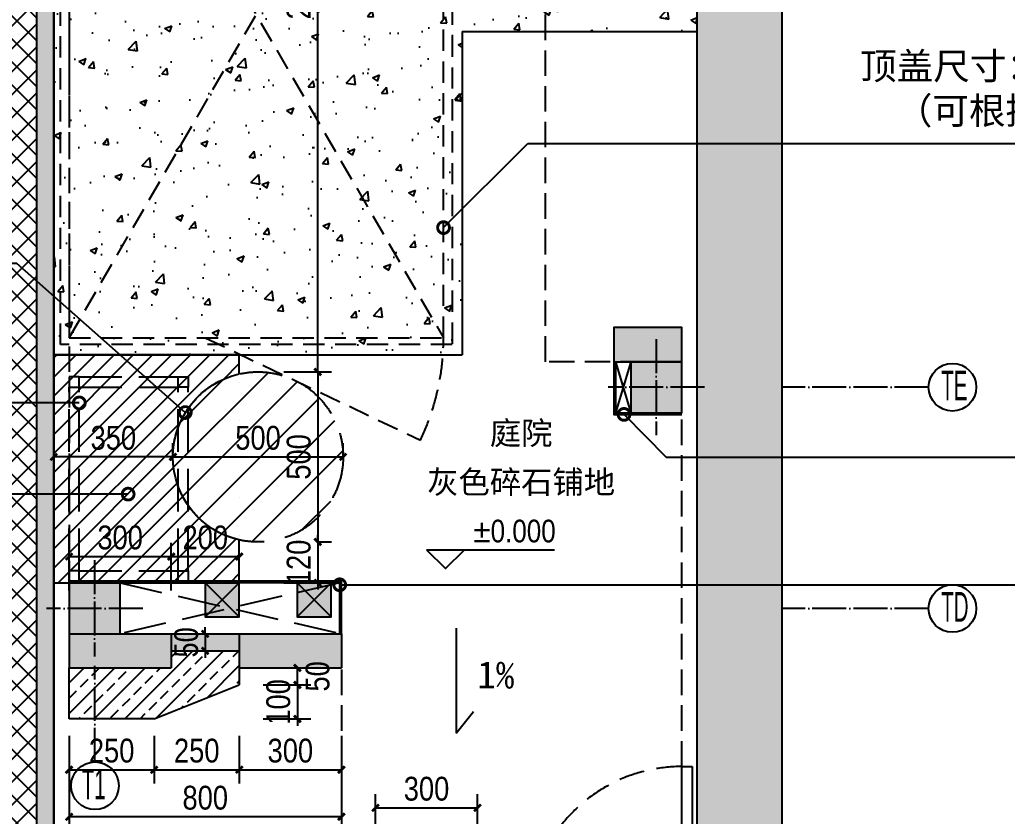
# Model space of a CAD drawing. Extents: x 9928 to 93764, y -101273 to -34887.
# Drawn here: x 28143 to 31044, y -60649 to -58308 of the extents above; entities that cross this region are included whole.
import ezdxf
from ezdxf import colors
from ezdxf.entities.mleader import LeaderData, LeaderLine
from ezdxf.math import Vec2, Vec3

# ---------------------------------------------------------------- set-up
doc = ezdxf.new("R2010")
doc.units = 0
doc.header["$LTSCALE"] = 1000
doc.header["$MEASUREMENT"] = 0
for name, pattern in [('CENTER', [2, 1.25, -0.25, 0.25, -0.25]), ('DASH', [0.35, 0.25, -0.1]), ('DOTE', [2.42, 2, -0.2, 0.02, -0.2]), ('HIDDEN', [0.375, 0.25, -0.125])]:
    doc.linetypes.add(name, pattern=pattern)
doc.layers.add('_0', color=7, linetype='Continuous', lineweight=25)
for name, color, linetype in [('A', 163, 'CENTER'), ('A-ANNO-DIMS', 6, 'Continuous'), ('A-ANNO-NOTE', 4, 'Continuous'), ('A-DOOR-FULL', 25, 'Continuous'), ('A-DOOR-SWNG', 21, 'HIDDEN'), ('A-FLOR-HRAL', 42, 'Continuous'), ('A-FLOR-OVHD', 111, 'HIDDEN'), ('A-FLOR-STRS', 54, 'Continuous'), ('A-FURN-FREE', 91, 'Continuous'), ('A-FURN-PATT-251', 251, 'Continuous'), ('A-PRTN-PRHT', 216, 'Continuous'), ('A-SECT-005', 5, 'Continuous'), ('A-WALL-FULL', 5, 'Continuous'), ('GL', 131, 'Continuous'), ('S-COLS', 5, 'Continuous'), ('SPACE_HATCH', 8, 'Continuous'), ('设备', 150, 'Continuous')]:
    doc.layers.add(name, color=color, linetype=linetype)
doc.styles.add('DIM', font='ARIALN.TTF')
doc.styles.add('DIM_T3', font='ARIALN.TTF')
doc.styles.add('EN', font='ARIALN.TTF')
doc.styles.add('MATERAL LIST-A1$0$MATERAL LIST-A1$0$EN1', font='ARIALN.TTF', dxfattribs={"height": 2.5})
doc.styles.get("Standard").update_dxf_attribs({"font": 'gbenor.shx', "bigfont": 'gbcbig.shx'})
doc.dimstyles.new('_TCH_ARCH&&20', dxfattribs={"dimtxt": 70, "dimasz": 20, "dimexe": 40, "dimexo": 40, "dimgap": 20, "dimtad": 1, "dimdec": 0, "dimzin": 0, "dimdsep": 46, "dimtxsty": 'DIM_T3', "dimblk": 'ARCHTICK', "dimcen": 0.09, "dimclrd": 6, "dimclre": 6, "dimclrt": 6, "dimazin": 2, "dimtfac": 1, "dimtdec": 0, "dimtix": 1, "dimtmove": 2, "dimatfit": 3, "dimfxl": 100, "dimfxlon": 1, "dimtolj": 1, "dimtzin": 0, "dimarcsym": 0})

# ---------------------------------------------------------------- blocks, each defined once
blk = doc.blocks.new('_DotSmall')
at = {"color": 0, "linetype": 'ByBlock', "const_width": 0.5}
blk.add_lwpolyline([(-0.0625, 0, 1), (0.0625, 0, 1)], format="xyb", close=True, dxfattribs=at)
blk = doc.blocks.new('aslidfuhasdf')
at = {"layer": 'A-FURN-FREE', "linetype": 'DASH', "ltscale": 0.5}
for p, q in [((40604.1, -80062.1), (40894.1, -80062.1)), ((40574.1, -80632.1), (40574.1, -80092.1)), ((40604.1, -80632.1), (40604.1, -80092.1)), ((40604.1, -80092.1), (40894.1, -80092.1)), ((40894.1, -80632.1), (40894.1, -80092.1)), ((40924.1, -80632.1), (40924.1, -80092.1)), ((40604.1, -80632.1), (40894.1, -80632.1)), ((40604.1, -80662.1), (40894.1, -80662.1))]:
    blk.add_line(p, q, dxfattribs=at)
for points in [[(40604.1, -80062.1), (40574.1, -80062.1), (40574.1, -80092.1), (40604.1, -80092.1)], [(40894.1, -80062.1), (40924.1, -80062.1), (40924.1, -80092.1), (40894.1, -80092.1)], [(40604.1, -80632.1), (40574.1, -80632.1), (40574.1, -80662.1), (40604.1, -80662.1)], [(40894.1, -80632.1), (40924.1, -80632.1), (40924.1, -80662.1), (40894.1, -80662.1)]]:
    blk.add_lwpolyline(points, close=True, dxfattribs=at)
blk = doc.blocks.new('zw2')
at = {"layer": 'SPACE_HATCH'}
h = blk.add_hatch(color=256, dxfattribs=at)
h.dxf.hatch_style = 1
h.paths.add_polyline_path([(41709.3, -78137.2), (41859.3, -78137.2), (41859.3, -77987.2), (41709.3, -77987.2)])
at = {"layer": 'S-COLS'}
blk.add_lwpolyline([(41709.3, -78137.2), (41859.3, -78137.2), (41859.3, -77987.2), (41709.3, -77987.2)], close=True, dxfattribs=at)
blk = doc.blocks.new('asldiufhasdfaser9r')
at = {"layer": 'A-FURN-PATT-251'}
h = blk.add_hatch(dxfattribs=at)
h.set_pattern_fill('ANSI37', color=256, scale=30, angle=90)
h.set_pattern_definition([(135, (672692.57, -481348.93), (-33.6759605, -33.6759605), []), (225, (672692.57, -481348.93), (33.6759605, -33.6759605), [])])
h.paths.add_polyline_path([(39138.9, -76921), (39038.9, -76921), (39038.9, -81717.1), (39138.9, -81717.1)])
h = blk.add_hatch(color=256, dxfattribs=at)
h.dxf.hatch_style = 1
h.paths.add_polyline_path([(39188.9, -76921), (39138.9, -76921), (39138.9, -81717.1), (39188.9, -81717.1)])
blk.add_lwpolyline([(39188.9, -76921), (39188.9, -81717.1), (39138.9, -81717.1), (39138.9, -76921)], dxfattribs=at)
blk = doc.blocks.new('jiegouzhu 100')
at = {"layer": 'SPACE_HATCH'}
h = blk.add_hatch(color=256, dxfattribs=at)
h.dxf.hatch_style = 1
h.paths.add_polyline_path([(40119.9, -80658.3), (40219.9, -80658.3), (40219.9, -80758.3), (40119.9, -80758.3)])
at = {"layer": 'S-COLS'}
for p, q in [((40119.9, -80658.3), (40219.9, -80758.3)), ((40119.9, -80758.3), (40219.9, -80658.3))]:
    blk.add_line(p, q, dxfattribs=at)
blk.add_lwpolyline([(40119.9, -80658.3), (40119.9, -80758.3), (40219.9, -80758.3), (40219.9, -80658.3)], close=True, dxfattribs=at)
blk = doc.blocks.new('alisdhuflaisduhfalsidfhu')
at = {"layer": 'A-FURN-PATT-251'}
h = blk.add_hatch(dxfattribs=at)
h.set_pattern_fill('混凝土', color=256, scale=30)
h.set_pattern_definition([(50, (-12921.65, 0), (215.17805, -18.82564), [22.5, -247.5]), (355, (-12921.65, 0), (-41.6254, 225.65764), [18, -198]), (100.4514, (-12903.72, -1.57), (173.5528, 206.83186), [19.12206, -210.34263]), (46.1842, (-12921.65, 60), (320.1723, -49.6557), [33.75, -371.25]), (96.6356, (-12894.97, 55.86), (280.3988, 292.2354), [28.6831, -315.5139]), (351.1842, (-12921.65, 60), (280.3986, 292.2356), [27, -297]), (21, (-12891.65, 45), (179.0721, -120.78567), [22.5, -247.5]), (326, (-12891.65, 45), (72.9946, 217.545), [18, -198]), (71.4514, (-12876.73, 34.93), (252.0668, 96.75915), [19.12206, -210.34263]), (37.5, (-12921.65, 0), (3.647957, 99.868156), [0, -195.6, 0, -201, 0, -198.75]), (7.5, (-12921.65, 0), (78.92086, 118.32351), [0, -114.6, 0, -191.1, 0, -75.75]), (327.5, (-12988.55, 0), (160.14673, -6.76646), [0, -75, 0, -234, 0, -310.5]), (317.5, (-13018.55, 0), (174.95585, 30.0315), [0, -97.5, 0, -155.4, 0, -220.5])])
h.paths.add_polyline_path([(42419.1, -77792.1), (42419.1, -79042.1), (41729.1, -79042.1), (41729.1, -79992.1), (40529.1, -79992.1), (40529.1, -77792.1)])
h = blk.add_hatch(color=256, dxfattribs=at)
h.dxf.hatch_style = 1
h.paths.add_polyline_path([(42419.1, -90621.1), (42669.1, -90621.1), (42669.1, -77792.1), (42419.1, -77792.1)])
h = blk.add_hatch(color=253, dxfattribs=at)
h.dxf.hatch_style = 1
h.paths.add_polyline_path([(42374.1, -79912.1), (42174.1, -79912.1), (42174.1, -80012.1), (42374.1, -80012.1)])
h = blk.add_hatch(color=253, dxfattribs=at)
h.dxf.hatch_style = 1
h.paths.add_polyline_path([(40874.1, -80812.1), (40574.1, -80812.1), (40574.1, -80912.1), (40874.1, -80912.1)])
h.paths.add_polyline_path([(41074.1, -80812.1), (40874.1, -80812.1), (40874.1, -80862.1), (41074.1, -80862.1)])
h.paths.add_polyline_path([(41374.1, -80812.1), (41074.1, -80812.1), (41074.1, -80912.1), (41374.1, -80912.1)])
h = blk.add_hatch(dxfattribs=at)
h.set_pattern_fill('ANSI33', color=256, scale=20)
h.set_pattern_definition([(45, (0, 0), (-44.90128, 44.90128), []), (45, (44.9, 0), (-44.90128, 44.90128), [31.75, -15.875])])
h.paths.add_polyline_path([(41074.1, -80962.1), (41074.1, -80912.1), (41074.1, -80862.1), (40874.1, -80862.1), (40874.1, -80912.1), (40574.1, -80912.1), (40574.1, -81062.1), (40824.1, -81062.1)])
at = {"layer": '设备', "linetype": 'HIDDEN', "ltscale": 0.25}
h = blk.add_hatch(dxfattribs=at)
h.set_pattern_fill('ANSI31', color=256, scale=50)
h.set_pattern_definition([(45, (-12921.65, 0), (-56.1266, 56.1266), [])])
edge = h.paths.add_edge_path()
edge.add_arc((41129.1, -80292.1), 250, 0, 360)
edge = h.paths.add_edge_path()
edge.add_arc((40769.1, -86842.1), 250, 0, 360)
edge = h.paths.add_edge_path()
edge.add_arc((41319.1, -87442.1), 250, 0, 360)
at = {"layer": 'A-DOOR-FULL'}
blk.add_lwpolyline([(42404.1, -81202.1), (42404.1, -81652.1), (42374.1, -81652.1), (42374.1, -81202.1)], close=True, dxfattribs=at)
at = {"layer": 'A-DOOR-SWNG', "ltscale": 0.3}
blk.add_arc((42374.1, -81652.1), 450, 90, 176.1774, dxfattribs=at)
at = {"layer": 'A-FLOR-HRAL', "color": 1}
blk.add_line((40574.1, -80657.1), (40574.1, -80662.1), dxfattribs=at)
for points in [[(42174.1, -80012.1), (42174.1, -80167.1), (42374.1, -80167.1)], [(42179.1, -80012.1), (42179.1, -80162.1), (42374.1, -80162.1)], [(41374.1, -80812.1), (41374.1, -80657.1), (40574.1, -80657.1)], [(41369.1, -80812.1), (41369.1, -80662.1), (40724.1, -80662.1)]]:
    blk.add_lwpolyline(points, dxfattribs=at)
at = {"layer": 'A-FLOR-OVHD', "linetype": 'DASH', "ltscale": 0.3}
for points in [[(41374.1, -77797.1), (41374.1, -78812.1), (40574.1, -78812.1), (40574.1, -80812.1), (41374.1, -80812.1), (41374.1, -81622.1), (41774.1, -81622.1)], [(42374.1, -81622.1), (42374.1, -80012.1), (41974.1, -80012.1), (41974.1, -77797.1)]]:
    blk.add_lwpolyline(points, dxfattribs=at)
at = {"layer": 'A-FLOR-STRS'}
for p, q in [((41729.1, -79042.1), (42419.1, -79042.1)), ((41729.1, -79042.1), (41729.1, -79992.1)), ((40529.1, -79992.1), (41729.1, -79992.1)), ((40574.1, -81062.1), (40574.1, -80912.1)), ((41074.1, -80912.1), (41074.1, -80962.1)), ((40824.1, -81062.1), (41074.1, -80962.1)), ((40824.1, -81062.1), (40574.1, -81062.1))]:
    blk.add_line(p, q, dxfattribs=at)
at = {"layer": 'A-PRTN-PRHT'}
for p, q in [((42224.1, -80012.1), (42179.1, -80162.1)), ((42179.1, -80012.1), (42224.1, -80162.1)), ((40574.1, -80812.1), (41374.1, -80812.1)), ((40574.1, -80812.1), (40574.1, -80912.1)), ((40874.1, -80812.1), (40874.1, -80912.1)), ((41074.1, -80812.1), (41074.1, -80912.1)), ((41374.1, -80812.1), (41374.1, -80912.1)), ((40874.1, -80862.1), (41074.1, -80862.1)), ((40574.1, -80912.1), (40874.1, -80912.1)), ((41074.1, -80912.1), (41374.1, -80912.1))]:
    blk.add_line(p, q, dxfattribs=at)
at = {"layer": 'A-PRTN-PRHT', "linetype": 'DASH', "ltscale": 0.5}
for p, q in [((40724.1, -80662.1), (41374.1, -80812.1)), ((41369.1, -80662.1), (40724.1, -80812.1))]:
    blk.add_line(p, q, dxfattribs=at)
at = {"layer": 'A-PRTN-PRHT'}
blk.add_lwpolyline([(42174.1, -80012.1), (42374.1, -80012.1), (42374.1, -79912.1), (42174.1, -79912.1)], close=True, dxfattribs=at)
at = {"layer": 'A-WALL-FULL'}
for p, q in [((40529.1, -85147.1), (40529.1, -77792.1)), ((42419.1, -90621.1), (42419.1, -77792.1)), ((42669.1, -90621.1), (42669.1, -77792.1))]:
    blk.add_line(p, q, dxfattribs=at)
at = {"layer": '设备', "linetype": 'HIDDEN', "ltscale": 0.25}
for p, q in [((40574.1, -78042.1), (41674.1, -79942.1)), ((40574.1, -79942.1), (41674.1, -78042.1)), ((40974.1, -79942.1), (41606.4, -80242.6))]:
    blk.add_line(p, q, dxfattribs=at)
for points in [[(40549.1, -78022.1), (41699.1, -78022.1), (41699.1, -79962.1), (40549.1, -79962.1)], [(40574.1, -79942.1), (41674.1, -79942.1), (41674.1, -78042.1), (40574.1, -78042.1)]]:
    blk.add_lwpolyline(points, close=True, dxfattribs=at)
at = {"layer": '设备', "linetype": 'HIDDEN', "ltscale": 0.5}
blk.add_circle((41129.1, -80292.1), 250, dxfattribs=at)
at = {"layer": '设备', "linetype": 'HIDDEN', "ltscale": 0.25}
blk.add_arc((40974.1, -79942.1), 700, 334.5799, 0, dxfattribs=at)
for p in [(514.8, -2024.9), (-1135.2, -2674.9)]:
    blk.add_blockref('zw2', p)
at = {"layer": '_0', "color": 6}
blk.add_blockref('asldiufhasdfaser9r', (1340.2, 0), dxfattribs=at)
at = {"layer": '_0'}
for p in [(854.2, -3.8), (1124.2, -3.8)]:
    blk.add_blockref('jiegouzhu 100', p, dxfattribs=at)
at = {"layer": 'A-SECT-005', "color": 2}
blk.add_blockref('aslidfuhasdf', (0, 5), dxfattribs=at)
blk = doc.blocks.new('_ArchTick')
at = {"color": 0, "linetype": 'ByBlock', "const_width": 0.4}
blk.add_lwpolyline([(-0.5, -0.5), (0.5, 0.5)], dxfattribs=at)
blk = doc.blocks.new('*D262')
at = {"layer": 'A-ANNO-DIMS', "color": 6, "lineweight": -2, "transparency": 16777216}
for p, q in [((28243.4, -59592.8), (28243.4, -59552.8)), ((28593.4, -59592.8), (28593.4, -59552.8)), ((28593.4, -59592.8), (28243.4, -59592.8))]:
    blk.add_line(p, q, dxfattribs=at)
at = {"layer": 'Defpoints', "color": 0, "transparency": 16777216}
for p in [(28243.4, -59592.8), (28243.4, -59592.8), (28593.4, -59592.8)]:
    blk.add_point(p, dxfattribs=at)
at = {"layer": 'A-ANNO-DIMS', "color": 6, "lineweight": -2, "transparency": 16777216, "xscale": 20, "yscale": 20, "zscale": 20, "rotation": 180}
blk.add_blockref('_ArchTick', (28243.4, -59592.8), dxfattribs=at)
at = {"layer": 'A-ANNO-DIMS', "color": 6, "lineweight": -2, "transparency": 16777216, "xscale": 20, "yscale": 20, "zscale": 20}
blk.add_blockref('_ArchTick', (28593.4, -59592.8), dxfattribs=at)
at = {"layer": 'A-ANNO-DIMS', "color": 6, "transparency": 16777216, "insert": (28418.4, -59537.1), "char_height": 70, "attachment_point": 5, "style": 'DIM_T3'}
blk.add_mtext('\\A1;350', dxfattribs=at)
blk = doc.blocks.new('*D263')
at = {"layer": 'A-ANNO-DIMS', "color": 6, "lineweight": -2, "transparency": 16777216}
for p, q in [((28918.9, -57092.8), (29058.9, -57092.8)), ((29018.9, -59342.8), (29018.9, -57092.8)), ((29018.9, -59342.8), (29058.9, -59342.8))]:
    blk.add_line(p, q, dxfattribs=at)
at = {"layer": 'Defpoints', "color": 0, "transparency": 16777216}
for p in [(28843.4, -57092.8), (29018.9, -57092.8), (29018.9, -59342.8)]:
    blk.add_point(p, dxfattribs=at)
at = {"layer": 'A-ANNO-DIMS', "color": 6, "lineweight": -2, "transparency": 16777216, "xscale": 20, "yscale": 20, "zscale": 20}
for p, rotation in [((29018.9, -57092.8), 90), ((29018.9, -59342.8), 270)]:
    blk.add_blockref('_ArchTick', p, dxfattribs=dict(at, rotation=rotation))
at = {"layer": 'A-ANNO-DIMS', "color": 6, "transparency": 16777216, "insert": (28963.2, -58217.8), "char_height": 70, "attachment_point": 5, "rotation": 90, "style": 'DIM_T3'}
blk.add_mtext('\\A1;2250', dxfattribs=at)
blk = doc.blocks.new('*D173')
at = {"layer": 'A-ANNO-DIMS', "color": 6, "lineweight": -2, "transparency": 16777216}
for p, q in [((28918.9, -59342.8), (29058.9, -59342.8)), ((29018.9, -59342.8), (29018.9, -59842.8)), ((29018.9, -59842.8), (29058.9, -59842.8))]:
    blk.add_line(p, q, dxfattribs=at)
at = {"layer": 'Defpoints', "color": 0, "transparency": 16777216}
for p in [(28843.4, -59342.8), (29018.9, -59842.8), (29018.9, -59842.8)]:
    blk.add_point(p, dxfattribs=at)
at = {"layer": 'A-ANNO-DIMS', "color": 6, "lineweight": -2, "transparency": 16777216, "xscale": 20, "yscale": 20, "zscale": 20}
for p, rotation in [((29018.9, -59342.8), 90), ((29018.9, -59842.8), 270)]:
    blk.add_blockref('_ArchTick', p, dxfattribs=dict(at, rotation=rotation))
at = {"layer": 'A-ANNO-DIMS', "color": 6, "transparency": 16777216, "insert": (28963.2, -59592.8), "char_height": 70, "attachment_point": 5, "rotation": 90, "style": 'DIM_T3'}
blk.add_mtext('\\A1;500', dxfattribs=at)
blk = doc.blocks.new('*D264')
at = {"layer": 'A-ANNO-DIMS', "color": 6, "lineweight": -2, "transparency": 16777216}
for p, q in [((29018.9, -59842.8), (29018.9, -59822.8)), ((29018.9, -59842.8), (29058.9, -59842.8)), ((29018.9, -59842.8), (29018.9, -59962.8)), ((28918.9, -59962.8), (29058.9, -59962.8)), ((29018.9, -59962.8), (29018.9, -59982.8))]:
    blk.add_line(p, q, dxfattribs=at)
at = {"layer": 'Defpoints', "color": 0, "transparency": 16777216}
for p in [(29018.9, -59842.8), (28843.4, -59962.8), (29018.9, -59962.8)]:
    blk.add_point(p, dxfattribs=at)
at = {"layer": 'A-ANNO-DIMS', "color": 6, "lineweight": -2, "transparency": 16777216, "xscale": 20, "yscale": 20, "zscale": 20}
for p, rotation in [((29018.9, -59842.8), 270), ((29018.9, -59962.8), 90)]:
    blk.add_blockref('_ArchTick', p, dxfattribs=dict(at, rotation=rotation))
at = {"layer": 'A-ANNO-DIMS', "color": 6, "transparency": 16777216, "insert": (28963.2, -59902.8), "char_height": 70, "attachment_point": 5, "rotation": 90, "style": 'DIM_T3'}
blk.add_mtext('\\A1;120', dxfattribs=at)
blk = doc.blocks.new('DFGHFGH')
at = {"layer": 'A-ANNO-NOTE'}
blk.add_line((367305.1, -290440.9), (368431.1, -290440.9), dxfattribs=at)
blk.add_lwpolyline([(367305.1, -290440.9), (367471.4, -290607.2), (367637.6, -290440.9)], dxfattribs=at)
at = {"layer": 'A-ANNO-NOTE', "style": 'EN'}
blk.add_attdef('±0.000', (367715.9, -290376.4), '', height=200, dxfattribs=at)
blk = doc.blocks.new('*D265')
at = {"layer": 'A-ANNO-DIMS', "color": 6, "lineweight": -2, "transparency": 16777216}
for p, q in [((27830.1, -60112.8), (27830.1, -60092.8)), ((27930.1, -60112.8), (27790.1, -60112.8)), ((27830.1, -60112.8), (27830.1, -60212.8)), ((27930.1, -60212.8), (27790.1, -60212.8)), ((27830.1, -60212.8), (27830.1, -60232.8))]:
    blk.add_line(p, q, dxfattribs=at)
at = {"layer": 'Defpoints', "color": 0, "transparency": 16777216}
for p in [(28288.4, -60112.8), (27830.1, -60212.8), (28288.4, -60212.8)]:
    blk.add_point(p, dxfattribs=at)
at = {"layer": 'A-ANNO-DIMS', "color": 6, "lineweight": -2, "transparency": 16777216, "xscale": 20, "yscale": 20, "zscale": 20}
for p, rotation in [((27830.1, -60112.8), 270), ((27830.1, -60212.8), 90)]:
    blk.add_blockref('_ArchTick', p, dxfattribs=dict(at, rotation=rotation))
at = {"layer": 'A-ANNO-DIMS', "color": 6, "transparency": 16777216, "insert": (27774.4, -60162.8), "char_height": 70, "attachment_point": 5, "rotation": 90, "style": 'DIM_T3'}
blk.add_mtext('\\A1;100', dxfattribs=at)
blk = doc.blocks.new('*D279')
at = {"layer": 'A-ANNO-DIMS', "color": 6, "lineweight": -2, "transparency": 16777216}
for p, q in [((27930.1, -60212.8), (27790.1, -60212.8)), ((27830.1, -60212.8), (27830.1, -60362.8)), ((27930.1, -60362.8), (27790.1, -60362.8))]:
    blk.add_line(p, q, dxfattribs=at)
at = {"layer": 'Defpoints', "color": 0, "transparency": 16777216}
for p in [(28288.4, -60212.8), (27830.1, -60362.8), (28288.4, -60362.8)]:
    blk.add_point(p, dxfattribs=at)
at = {"layer": 'A-ANNO-DIMS', "color": 6, "lineweight": -2, "transparency": 16777216, "xscale": 20, "yscale": 20, "zscale": 20}
for p, rotation in [((27830.1, -60212.8), 90), ((27830.1, -60362.8), 270)]:
    blk.add_blockref('_ArchTick', p, dxfattribs=dict(at, rotation=rotation))
at = {"layer": 'A-ANNO-DIMS', "color": 6, "transparency": 16777216, "insert": (27774.4, -60315.6), "char_height": 70, "attachment_point": 5, "rotation": 90, "style": 'DIM_T3'}
blk.add_mtext('\\A1;150', dxfattribs=at)
blk = doc.blocks.new('*D280')
at = {"layer": 'A-ANNO-DIMS', "color": 6, "lineweight": -2, "transparency": 16777216}
for p, q in [((28959, -60262.8), (28959, -60242.8)), ((28859, -60262.8), (28999, -60262.8)), ((28959, -60262.8), (28959, -60362.8)), ((28859, -60362.8), (28999, -60362.8)), ((28959, -60362.8), (28959, -60382.8))]:
    blk.add_line(p, q, dxfattribs=at)
at = {"layer": 'Defpoints', "color": 0, "transparency": 16777216}
for p in [(28788.4, -60262.8), (28538.4, -60362.8), (28959, -60362.8)]:
    blk.add_point(p, dxfattribs=at)
at = {"layer": 'A-ANNO-DIMS', "color": 6, "lineweight": -2, "transparency": 16777216, "xscale": 20, "yscale": 20, "zscale": 20}
for p, rotation in [((28959, -60262.8), 270), ((28959, -60362.8), 90)]:
    blk.add_blockref('_ArchTick', p, dxfattribs=dict(at, rotation=rotation))
at = {"layer": 'A-ANNO-DIMS', "color": 6, "transparency": 16777216, "insert": (28903.3, -60312.8), "char_height": 70, "attachment_point": 5, "rotation": 90, "style": 'DIM_T3'}
blk.add_mtext('\\A1;100', dxfattribs=at)
blk = doc.blocks.new('*D281')
at = {"layer": 'A-ANNO-DIMS', "color": 6, "lineweight": -2, "transparency": 16777216}
for p, q in [((28859, -60212.8), (28999, -60212.8)), ((28959, -60262.8), (28959, -60212.8)), ((28859, -60262.8), (28999, -60262.8))]:
    blk.add_line(p, q, dxfattribs=at)
at = {"layer": 'Defpoints', "color": 0, "transparency": 16777216}
for p in [(28788.4, -60212.8), (28959, -60212.8), (28788.4, -60262.8)]:
    blk.add_point(p, dxfattribs=at)
at = {"layer": 'A-ANNO-DIMS', "color": 6, "lineweight": -2, "transparency": 16777216, "xscale": 20, "yscale": 20, "zscale": 20}
for p, rotation in [((28959, -60212.8), 90), ((28959, -60262.8), 270)]:
    blk.add_blockref('_ArchTick', p, dxfattribs=dict(at, rotation=rotation))
at = {"layer": 'A-ANNO-DIMS', "color": 6, "transparency": 16777216, "insert": (29018.5, -60237.8), "char_height": 70, "attachment_point": 5, "rotation": 90, "style": 'DIM_T3'}
blk.add_mtext('\\A1;50', dxfattribs=at)
blk = doc.blocks.new('*D282')
at = {"layer": 'A-ANNO-DIMS', "color": 6, "lineweight": -2, "transparency": 16777216}
for p, q in [((28688.4, -60112.8), (28688.4, -60092.8)), ((28688.4, -60112.8), (28728.4, -60112.8)), ((28688.4, -60112.8), (28688.4, -60162.8)), ((28688.4, -60162.8), (28728.4, -60162.8)), ((28688.4, -60162.8), (28688.4, -60182.8))]:
    blk.add_line(p, q, dxfattribs=at)
at = {"layer": 'Defpoints', "color": 0, "transparency": 16777216}
for p in [(28688.4, -60112.8), (28688.4, -60162.8), (28688.4, -60162.8)]:
    blk.add_point(p, dxfattribs=at)
at = {"layer": 'A-ANNO-DIMS', "color": 6, "lineweight": -2, "transparency": 16777216, "xscale": 20, "yscale": 20, "zscale": 20}
for p, rotation in [((28688.4, -60112.8), 270), ((28688.4, -60162.8), 90)]:
    blk.add_blockref('_ArchTick', p, dxfattribs=dict(at, rotation=rotation))
at = {"layer": 'A-ANNO-DIMS', "color": 6, "transparency": 16777216, "insert": (28632.7, -60137.8), "char_height": 70, "attachment_point": 5, "rotation": 90, "style": 'DIM_T3'}
blk.add_mtext('\\A1;50', dxfattribs=at)
blk = doc.blocks.new('*D239')
at = {"layer": 'A-ANNO-DIMS', "color": 6, "lineweight": -2, "transparency": 16777216}
for p, q in [((28288.4, -60412.2), (28288.4, -60552.2)), ((28538.4, -60412.2), (28538.4, -60552.2)), ((28288.4, -60512.2), (28538.4, -60512.2))]:
    blk.add_line(p, q, dxfattribs=at)
at = {"layer": 'Defpoints', "color": 0, "transparency": 16777216}
for p in [(28288.4, -60362.8), (28538.4, -60362.8), (28538.4, -60512.2)]:
    blk.add_point(p, dxfattribs=at)
at = {"layer": 'A-ANNO-DIMS', "color": 6, "lineweight": -2, "transparency": 16777216, "xscale": 20, "yscale": 20, "zscale": 20, "rotation": 180}
blk.add_blockref('_ArchTick', (28288.4, -60512.2), dxfattribs=at)
at = {"layer": 'A-ANNO-DIMS', "color": 6, "lineweight": -2, "transparency": 16777216, "xscale": 20, "yscale": 20, "zscale": 20}
blk.add_blockref('_ArchTick', (28538.4, -60512.2), dxfattribs=at)
at = {"layer": 'A-ANNO-DIMS', "color": 6, "transparency": 16777216, "insert": (28413.4, -60456.4), "char_height": 70, "attachment_point": 5, "style": 'DIM_T3'}
blk.add_mtext('\\A1;250', dxfattribs=at)
blk = doc.blocks.new('*D240')
at = {"layer": 'A-ANNO-DIMS', "color": 6, "lineweight": -2, "transparency": 16777216}
for p, q in [((28538.4, -60412.2), (28538.4, -60552.2)), ((28788.4, -60412.2), (28788.4, -60552.2)), ((28538.4, -60512.2), (28788.4, -60512.2))]:
    blk.add_line(p, q, dxfattribs=at)
at = {"layer": 'Defpoints', "color": 0, "transparency": 16777216}
for p in [(28788.4, -60262.8), (28538.4, -60362.8), (28788.4, -60512.2)]:
    blk.add_point(p, dxfattribs=at)
at = {"layer": 'A-ANNO-DIMS', "color": 6, "lineweight": -2, "transparency": 16777216, "xscale": 20, "yscale": 20, "zscale": 20, "rotation": 180}
blk.add_blockref('_ArchTick', (28538.4, -60512.2), dxfattribs=at)
at = {"layer": 'A-ANNO-DIMS', "color": 6, "lineweight": -2, "transparency": 16777216, "xscale": 20, "yscale": 20, "zscale": 20}
blk.add_blockref('_ArchTick', (28788.4, -60512.2), dxfattribs=at)
at = {"layer": 'A-ANNO-DIMS', "color": 6, "transparency": 16777216, "insert": (28663.4, -60456.4), "char_height": 70, "attachment_point": 5, "style": 'DIM_T3'}
blk.add_mtext('\\A1;250', dxfattribs=at)
blk = doc.blocks.new('*D283')
at = {"layer": 'A-ANNO-DIMS', "color": 6, "lineweight": -2, "transparency": 16777216}
for p, q in [((28788.4, -60412.2), (28788.4, -60552.2)), ((29088.4, -60412.2), (29088.4, -60552.2)), ((28788.4, -60512.2), (29088.4, -60512.2))]:
    blk.add_line(p, q, dxfattribs=at)
at = {"layer": 'Defpoints', "color": 0, "transparency": 16777216}
for p in [(29088.4, -60212.8), (28788.4, -60237.8), (29088.4, -60512.2)]:
    blk.add_point(p, dxfattribs=at)
at = {"layer": 'A-ANNO-DIMS', "color": 6, "lineweight": -2, "transparency": 16777216, "xscale": 20, "yscale": 20, "zscale": 20, "rotation": 180}
blk.add_blockref('_ArchTick', (28788.4, -60512.2), dxfattribs=at)
at = {"layer": 'A-ANNO-DIMS', "color": 6, "lineweight": -2, "transparency": 16777216, "xscale": 20, "yscale": 20, "zscale": 20}
blk.add_blockref('_ArchTick', (29088.4, -60512.2), dxfattribs=at)
at = {"layer": 'A-ANNO-DIMS', "color": 6, "transparency": 16777216, "insert": (28938.4, -60456.4), "char_height": 70, "attachment_point": 5, "style": 'DIM_T3'}
blk.add_mtext('\\A1;300', dxfattribs=at)
blk = doc.blocks.new('*D284')
at = {"layer": 'A-ANNO-DIMS', "color": 6, "lineweight": -2, "transparency": 16777216}
for p, q in [((28288.4, -59985.7), (28288.4, -59845.7)), ((28588.4, -59985.7), (28588.4, -59845.7)), ((28288.4, -59885.7), (28588.4, -59885.7))]:
    blk.add_line(p, q, dxfattribs=at)
at = {"layer": 'Defpoints', "color": 0, "transparency": 16777216}
for p in [(28588.4, -59885.7), (28288.4, -60112.8), (28588.4, -60112.8)]:
    blk.add_point(p, dxfattribs=at)
at = {"layer": 'A-ANNO-DIMS', "color": 6, "lineweight": -2, "transparency": 16777216, "xscale": 20, "yscale": 20, "zscale": 20, "rotation": 180}
blk.add_blockref('_ArchTick', (28288.4, -59885.7), dxfattribs=at)
at = {"layer": 'A-ANNO-DIMS', "color": 6, "lineweight": -2, "transparency": 16777216, "xscale": 20, "yscale": 20, "zscale": 20}
blk.add_blockref('_ArchTick', (28588.4, -59885.7), dxfattribs=at)
at = {"layer": 'A-ANNO-DIMS', "color": 6, "transparency": 16777216, "insert": (28438.4, -59830), "char_height": 70, "attachment_point": 5, "style": 'DIM_T3'}
blk.add_mtext('\\A1;300', dxfattribs=at)
blk = doc.blocks.new('*D285')
at = {"layer": 'A-ANNO-DIMS', "color": 6, "lineweight": -2, "transparency": 16777216}
for p, q in [((28588.4, -59985.7), (28588.4, -59845.7)), ((28788.4, -59985.7), (28788.4, -59845.7)), ((28588.4, -59885.7), (28788.4, -59885.7))]:
    blk.add_line(p, q, dxfattribs=at)
at = {"layer": 'Defpoints', "color": 0, "transparency": 16777216}
for p in [(28788.4, -59885.7), (28588.4, -60112.8), (28788.4, -60112.8)]:
    blk.add_point(p, dxfattribs=at)
at = {"layer": 'A-ANNO-DIMS', "color": 6, "lineweight": -2, "transparency": 16777216, "xscale": 20, "yscale": 20, "zscale": 20, "rotation": 180}
blk.add_blockref('_ArchTick', (28588.4, -59885.7), dxfattribs=at)
at = {"layer": 'A-ANNO-DIMS', "color": 6, "lineweight": -2, "transparency": 16777216, "xscale": 20, "yscale": 20, "zscale": 20}
blk.add_blockref('_ArchTick', (28788.4, -59885.7), dxfattribs=at)
at = {"layer": 'A-ANNO-DIMS', "color": 6, "transparency": 16777216, "insert": (28688.4, -59830), "char_height": 70, "attachment_point": 5, "style": 'DIM_T3'}
blk.add_mtext('\\A1;200', dxfattribs=at)
blk = doc.blocks.new('*D241')
at = {"layer": 'A-ANNO-DIMS', "color": 6, "lineweight": -2, "transparency": 16777216}
for p, q in [((28593.4, -59592.8), (28593.4, -59552.8)), ((29093.4, -59592.8), (29093.4, -59552.8)), ((28593.4, -59592.8), (29093.4, -59592.8))]:
    blk.add_line(p, q, dxfattribs=at)
at = {"layer": 'Defpoints', "color": 0, "transparency": 16777216}
for p in [(28593.4, -59592.8), (29093.4, -59592.8), (29093.4, -59592.8)]:
    blk.add_point(p, dxfattribs=at)
at = {"layer": 'A-ANNO-DIMS', "color": 6, "lineweight": -2, "transparency": 16777216, "xscale": 20, "yscale": 20, "zscale": 20, "rotation": 180}
blk.add_blockref('_ArchTick', (28593.4, -59592.8), dxfattribs=at)
at = {"layer": 'A-ANNO-DIMS', "color": 6, "lineweight": -2, "transparency": 16777216, "xscale": 20, "yscale": 20, "zscale": 20}
blk.add_blockref('_ArchTick', (29093.4, -59592.8), dxfattribs=at)
at = {"layer": 'A-ANNO-DIMS', "color": 6, "transparency": 16777216, "insert": (28843.4, -59537.1), "char_height": 70, "attachment_point": 5, "style": 'DIM_T3'}
blk.add_mtext('\\A1;500', dxfattribs=at)
blk = doc.blocks.new('*D242')
at = {"layer": 'A-ANNO-DIMS', "color": 6, "lineweight": -2, "transparency": 16777216}
for p, q in [((28288.4, -60550.6), (28288.4, -60690.6)), ((29088.4, -60550.6), (29088.4, -60690.6)), ((29088.4, -60650.6), (28288.4, -60650.6))]:
    blk.add_line(p, q, dxfattribs=at)
at = {"layer": 'Defpoints', "color": 0, "transparency": 16777216}
for p in [(28288.4, -60212.8), (29088.4, -60212.8), (28288.4, -60650.6)]:
    blk.add_point(p, dxfattribs=at)
at = {"layer": 'A-ANNO-DIMS', "color": 6, "lineweight": -2, "transparency": 16777216, "xscale": 20, "yscale": 20, "zscale": 20, "rotation": 180}
blk.add_blockref('_ArchTick', (28288.4, -60650.6), dxfattribs=at)
at = {"layer": 'A-ANNO-DIMS', "color": 6, "lineweight": -2, "transparency": 16777216, "xscale": 20, "yscale": 20, "zscale": 20}
blk.add_blockref('_ArchTick', (29088.4, -60650.6), dxfattribs=at)
at = {"layer": 'A-ANNO-DIMS', "color": 6, "transparency": 16777216, "insert": (28688.4, -60594.8), "char_height": 70, "attachment_point": 5, "style": 'DIM_T3'}
blk.add_mtext('\\A1;800', dxfattribs=at)
blk = doc.blocks.new('*D243')
at = {"layer": 'A-ANNO-DIMS', "color": 6, "lineweight": -2, "transparency": 16777216}
for p, q in [((27767.7, -60112.8), (27627.7, -60112.8)), ((27667.7, -60112.8), (27667.7, -60362.8)), ((27767.7, -60362.8), (27627.7, -60362.8))]:
    blk.add_line(p, q, dxfattribs=at)
at = {"layer": 'Defpoints', "color": 0, "transparency": 16777216}
for p in [(28288.4, -60112.8), (27667.7, -60362.8), (28288.4, -60362.8)]:
    blk.add_point(p, dxfattribs=at)
at = {"layer": 'A-ANNO-DIMS', "color": 6, "lineweight": -2, "transparency": 16777216, "xscale": 20, "yscale": 20, "zscale": 20}
for p, rotation in [((27667.7, -60112.8), 90), ((27667.7, -60362.8), 270)]:
    blk.add_blockref('_ArchTick', p, dxfattribs=dict(at, rotation=rotation))
at = {"layer": 'A-ANNO-DIMS', "color": 6, "transparency": 16777216, "insert": (27612, -60237.8), "char_height": 70, "attachment_point": 5, "rotation": 90, "style": 'DIM_T3'}
blk.add_mtext('\\A1;250', dxfattribs=at)
blk = doc.blocks.new('*D303')
at = {"layer": 'A-ANNO-DIMS', "color": 6, "lineweight": -2, "transparency": 16777216}
for p, q in [((29188.4, -60724.1), (29188.4, -60584.1)), ((29488.4, -60724.1), (29488.4, -60584.1)), ((29188.4, -60624.1), (29488.4, -60624.1))]:
    blk.add_line(p, q, dxfattribs=at)
at = {"layer": 'Defpoints', "color": 0, "transparency": 16777216}
for p in [(29488.4, -60624.1), (29188.4, -61122.8), (29488.4, -61122.8)]:
    blk.add_point(p, dxfattribs=at)
at = {"layer": 'A-ANNO-DIMS', "color": 6, "lineweight": -2, "transparency": 16777216, "xscale": 20, "yscale": 20, "zscale": 20, "rotation": 180}
blk.add_blockref('_ArchTick', (29188.4, -60624.1), dxfattribs=at)
at = {"layer": 'A-ANNO-DIMS', "color": 6, "lineweight": -2, "transparency": 16777216, "xscale": 20, "yscale": 20, "zscale": 20}
blk.add_blockref('_ArchTick', (29488.4, -60624.1), dxfattribs=at)
at = {"layer": 'A-ANNO-DIMS', "color": 6, "transparency": 16777216, "insert": (29338.4, -60568.4), "char_height": 70, "attachment_point": 5, "style": 'DIM_T3'}
blk.add_mtext('\\A1;300', dxfattribs=at)
blk = doc.blocks.new('ASLIDUFHASDF')
at = {"layer": 'A', "ltscale": 0.3}
for p, q in [((17297.9, -90751.2), (17297.9, -76645.8)), ((19187.9, -90751.2), (19187.9, -76645.8))]:
    blk.add_line(p, q, dxfattribs=at)
blk = doc.blocks.new('alswdiefuhasdf')
at = {"layer": 'A-FURN-PATT-251'}
h = blk.add_hatch(dxfattribs=at)
h.set_pattern_fill('ANSI31', color=256, scale=25)
h.set_pattern_definition([(45, (1600.678, -7872.62), (-28.0633, 28.0633), [])])
edge = h.paths.add_edge_path()
edge.add_line((30389.1, -48756.9), (30389.1, -48700.8))
edge.add_line((30389.1, -48700.8), (29844.1, -48700.8))
edge.add_line((29844.1, -48700.8), (29844.1, -49370.8))
edge.add_line((29844.1, -49370.8), (30389.1, -49370.8))
edge.add_line((30389.1, -49370.8), (30389.1, -49244.7))
edge.add_arc((30444.1, -49000.8), 250, 102.709, 257.291, ccw=False)
blk.add_lwpolyline([(30389.1, -48756.9), (30389.1, -48700.8), (29844.1, -48700.8), (29844.1, -49370.8), (30389.1, -49370.8), (30389.1, -49244.7, -0.79959)], format="xyb", close=True, dxfattribs=at)
blk = doc.blocks.new('TZ')
at = {"layer": 'GL', "color": 3, "linetype": 'DOTE', "ltscale": 0.05}
for p, q in [((15341.3, -116780.4), (15341.3, -117063.1)), ((15482.6, -116921.7), (15199.9, -116921.7)), ((16141.3, -116921.7), (15712.3, -116921.7)), ((13691.3, -117430.4), (13691.3, -117713.1)), ((13832.6, -117571.7), (13549.9, -117571.7)), ((16141.3, -117572.2), (15712.3, -117572.2)), ((13692.3, -118023.2), (13692.3, -117740.4))]:
    blk.add_line(p, q, dxfattribs=at)
at = {"layer": 'GL', "color": 3}
for centre in [(16211.3, -116921.7), (16211.3, -117572.2), (13692.3, -118093.2)]:
    blk.add_circle(centre, 70, dxfattribs=at)
at = {"layer": 'GL', "color": 3, "style": 'DIM_T3', "width": 0.6}
for s, p in [('TE', (16178.5, -116960.6)), ('TD', (16178.5, -117611.1)), ('T1', (13653.4, -118132.6))]:
    blk.add_text(s, height=87.5, dxfattribs=at).set_placement(p)

msp = doc.modelspace()

# ---------------------------------------------------------------- linework, layer by layer
at = {"layer": 'A-ANNO-DIMS'}
for p, q in [((29425.4, -60096.2), (29425.4, -60404.8)), ((29425.4, -60404.8), (29476.7, -60341.3))]:
    msp.add_line(p, q, dxfattribs=at)

# ---------------------------------------------------------------- block references
msp.add_blockref('alisdhuflaisduhfalsidfhu', (-12285.7, 20699.3))
at = {"layer": '_0', "color": 6}
msp.add_blockref('ASLIDUFHASDF', (10945.5, 20699.3), dxfattribs=at)
at = {"layer": 'A-ANNO-NOTE', "xscale": 0.3333333333333334, "yscale": 0.3333333333333334, "zscale": 0.3333333333333334}
msp.add_blockref('DFGHFGH', (-93096.3, 36948.2), dxfattribs=at).add_auto_attribs({'±0.000': '±0.000'})
at = {"layer": 'A-FURN-PATT-251'}
msp.add_blockref('alswdiefuhasdf', (-1600.7, -10592), dxfattribs=at)
at = {"layer": 'GL'}
msp.add_blockref('TZ', (14672.1, 57533.9), dxfattribs=at)

# ---------------------------------------------------------------- texts
at = {"layer": 'A-ANNO-DIMS', "insert": (29487.7, -60193.2), "char_height": 80, "width": 178.067, "attachment_point": 1, "style": 'MATERAL LIST-A1$0$MATERAL LIST-A1$0$EN1'}
msp.add_mtext('{\\fSimSun|b0|i0|c134|p2;1%}', dxfattribs=at)
at = {"layer": 'A-ANNO-NOTE', "char_height": 67.5, "width": 711.432, "attachment_point": 1, "style": 'DIM'}
for s, insert in [('{\\fSimSun|b0|i0|c134|p2;庭院}', (29524.2, -59489.1)), ('{\\fSimSun|b0|i0|c134|p2;灰色碎石铺地}', (29340.2, -59632.7))]:
    msp.add_mtext(s, dxfattribs=dict(at, insert=insert))

# ---------------------------------------------------------------- dimensions: what is measured, and where the dimension line sits
at = {"layer": 'A-ANNO-DIMS'}
for base, p1, p2, picture, middle in [((29018.9, -57092.8), (29018.9, -59342.8), (28843.4, -57092.8), '*D263', (28963.2, -58217.8)), ((29018.9, -59842.8), (28843.4, -59342.8), (29018.9, -59842.8), '*D173', (28963.2, -59592.8)), ((29018.9, -59962.8), (29018.9, -59842.8), (28843.4, -59962.8), '*D264', (28963.2, -59902.8)), ((27667.7, -60362.8), (28288.4, -60112.8), (28288.4, -60362.8), '*D243', (27612, -60237.8)), ((27830.1, -60212.8), (28288.4, -60112.8), (28288.4, -60212.8), '*D265', (27774.4, -60162.8)), ((28688.4, -60162.8), (28688.4, -60112.8), (28688.4, -60162.8), '*D282', (28632.7, -60137.8)), ((28959, -60362.8), (28788.4, -60262.8), (28538.4, -60362.8), '*D280', (28903.3, -60312.8))]:
    dim = msp.add_linear_dim(base=base, p1=p1, p2=p2, angle=90, dimstyle='_TCH_ARCH&&20', dxfattribs=at)
    dim.commit()
    dim.dimension.update_dxf_attribs({"geometry": picture, "text_midpoint": middle})
for base, p1, p2, picture, middle in [((28243.4, -59592.8), (28593.4, -59592.8), (28243.4, -59592.8), '*D262', (28418.4, -59537.1)), ((29093.4, -59592.8), (28593.4, -59592.8), (29093.4, -59592.8), '*D241', (28843.4, -59537.1)), ((28588.4, -59885.7), (28288.4, -60112.8), (28588.4, -60112.8), '*D284', (28438.4, -59830)), ((28788.4, -59885.7), (28588.4, -60112.8), (28788.4, -60112.8), '*D285', (28688.4, -59830)), ((28288.4, -60650.6), (29088.4, -60212.8), (28288.4, -60212.8), '*D242', (28688.4, -60594.8)), ((29088.4, -60512.2), (28788.4, -60237.8), (29088.4, -60212.8), '*D283', (28938.4, -60456.4)), ((28788.4, -60512.2), (28538.4, -60362.8), (28788.4, -60262.8), '*D240', (28663.4, -60456.4)), ((28538.4, -60512.2), (28288.4, -60362.8), (28538.4, -60362.8), '*D239', (28413.4, -60456.4)), ((29488.4, -60624.1), (29188.4, -61122.8), (29488.4, -61122.8), '*D303', (29338.4, -60568.4))]:
    dim = msp.add_linear_dim(base=base, p1=p1, p2=p2, dimstyle='_TCH_ARCH&&20', dxfattribs=at)
    dim.commit()
    dim.dimension.update_dxf_attribs({"geometry": picture, "text_midpoint": middle})
for base, p1, p2, picture, middle in [((28959, -60212.8), (28788.4, -60262.8), (28788.4, -60212.8), '*D281', (29018.5, -60237.8)), ((27830.1, -60362.8), (28288.4, -60212.8), (28288.4, -60362.8), '*D279', (27774.4, -60315.6))]:
    dim = msp.add_linear_dim(base=base, p1=p1, p2=p2, angle=90, dimstyle='_TCH_ARCH&&20', dxfattribs=at)
    dim.commit()
    dim.dimension.update_dxf_attribs({"geometry": picture, "text_midpoint": middle, "dimtype": 160})

# ---------------------------------------------------------------- leaders
at = {"layer": 'A-ANNO-NOTE'}
ml = msp.add_multileader_mtext('Standard', dxfattribs=at)
ml.set_content('{\\fSimSun|b0|i0|c134|p2;定制工具间\\P1.1×1.9×2m\\P顶盖尺寸：1.15×1.94×h1.97m\\P（可根据现场实际空间定制）}', color=256)
ml.set_leader_properties()
ml.set_arrow_properties(name='DOTSMALL')
ml.build(insert=Vec2(0, 0))
ml.multileader.update_dxf_attribs({"text_left_attachment_type": 5, "text_right_attachment_type": 5, "dogleg_length": 81.8, "arrow_head_size": 69.3})
ctx = ml.context
ctx.base_point, ctx.char_height, ctx.arrow_head_size, ctx.landing_gap_size, ctx.plane_origin = Vec3(30537, -58671.1), 78.75, 69.3, 4.72, Vec3(24070.6, -59357.5)
ctx.left_attachment, ctx.right_attachment, ctx.text_align_type = 5, 5, 2
notes = []
notes.append((ctx, [(1, (1, 1, 0), (29636, -58671.1), (1, 0), 901, [(0, [(29388.4, -58918.8)], 0, [])])]))
ctx.mtext.insert, ctx.mtext.alignment, ctx.mtext.flow_direction = Vec3(32113.6, -58142), 3, 5
ml = msp.add_multileader_mtext('Standard', dxfattribs=at)
ml.set_content('{\\fSimSun|b0|i0|c134|p2;井盖}', color=256)
ml.set_leader_properties()
ml.set_arrow_properties(name='DOTSMALL')
ml.build(insert=Vec2(0, 0))
ml.multileader.update_dxf_attribs({"text_left_attachment_type": 5, "text_right_attachment_type": 5, "dogleg_length": 81.8, "arrow_head_size": 69.3})
ctx = ml.context
ctx.base_point, ctx.char_height, ctx.arrow_head_size, ctx.landing_gap_size, ctx.plane_origin = Vec3(26910.9, -59024), 78.75, 69.3, 4.72, Vec3(33942.2, -60081.2)
ctx.left_attachment, ctx.right_attachment = 5, 5
notes.append((ctx, [(1, (1, 1, 0), (28135.3, -59024), (-1, 0), 999.4, [(0, [(28629.6, -59462.3)], 0, [])])]))
ctx.mtext.insert, ctx.mtext.flow_direction = Vec3(26915.6, -58915.9), 5
ml = msp.add_multileader_mtext('Standard', dxfattribs=at)
ml.set_content('{\\fSimSun|b0|i0|c134|p2;金属置物架\\P600×350}', color=256)
ml.set_leader_properties()
ml.set_arrow_properties(name='DOTSMALL')
ml.build(insert=Vec2(0, 0))
ml.multileader.update_dxf_attribs({"text_left_attachment_type": 5, "text_right_attachment_type": 5, "dogleg_length": 81.8, "arrow_head_size": 69.3})
ctx = ml.context
ctx.base_point, ctx.char_height, ctx.arrow_head_size, ctx.landing_gap_size, ctx.plane_origin = Vec3(26686.1, -59434), 78.75, 69.3, 4.72, Vec3(33942.2, -60442.3)
ctx.left_attachment, ctx.right_attachment = 5, 5
notes.append((ctx, [(1, (1, 1, 0), (27500.1, -59434), (-1, 0), 252.9, [(0, [(28318.4, -59434)], 0, [])])]))
ctx.mtext.insert, ctx.mtext.flow_direction = Vec3(26690.8, -59194.7), 5
ml = msp.add_multileader_mtext('Standard', dxfattribs=at)
ml.set_content('{\\fSimSun|b0|i0|c134|p2;金属饰面板\\P黑色哑光氟碳喷涂}', color=256)
ml.set_leader_properties()
ml.set_arrow_properties(name='DOTSMALL')
ml.build(insert=Vec2(0, 0))
ml.multileader.update_dxf_attribs({"text_left_attachment_type": 5, "text_right_attachment_type": 5, "dogleg_length": 81.8, "arrow_head_size": 69.3})
ctx = ml.context
ctx.base_point, ctx.char_height, ctx.arrow_head_size, ctx.landing_gap_size, ctx.plane_origin = Vec3(31055.6, -59593.3), 78.75, 69.3, 4.72, Vec3(24461.9, -60312.9)
ctx.left_attachment, ctx.right_attachment, ctx.text_align_type = 5, 5, 2
notes.append((ctx, [(1, (1, 1, 0), (30042.7, -59593.3), (1, 0), 1012.9, [(0, [(29918.6, -59467.8)], 0, [])])]))
ctx.mtext.insert, ctx.mtext.alignment, ctx.mtext.flow_direction = Vec3(31947.7, -59339.4), 3, 5
ml = msp.add_multileader_mtext('Standard', dxfattribs=at)
ml.set_content('{\\fSimSun|b0|i0|c134|p2;混凝土基座(顶部覆盖灰色碎石)}', color=256)
ml.set_leader_properties()
ml.set_arrow_properties(name='DOTSMALL')
ml.build(insert=Vec2(0, 0))
ml.multileader.update_dxf_attribs({"text_left_attachment_type": 5, "text_right_attachment_type": 5, "dogleg_length": 81.8, "arrow_head_size": 69.3})
ctx = ml.context
ctx.base_point, ctx.char_height, ctx.arrow_head_size, ctx.landing_gap_size, ctx.plane_origin = Vec3(26258.5, -59702.1), 78.75, 69.3, 4.72, Vec3(33942.2, -60710.3)
ctx.left_attachment, ctx.right_attachment = 5, 5
notes.append((ctx, [(1, (1, 1, 0), (28100.2, -59702.1), (-1, 0), 285.9, [(0, [(28461.9, -59702.1)], 0, [])])]))
ctx.mtext.insert, ctx.mtext.width, ctx.mtext.flow_direction = Vec3(26263.2, -59593.1), 1634.558, 5
ml = msp.add_multileader_mtext('Standard', dxfattribs=at)
ml.set_content('{\\fSimSun|b0|i0|c134|p2;金属饰面板\\P黑色哑光氟碳喷涂}', color=256)
ml.set_leader_properties()
ml.set_arrow_properties(name='DOTSMALL')
ml.build(insert=Vec2(0, 0))
ml.multileader.update_dxf_attribs({"text_left_attachment_type": 5, "text_right_attachment_type": 5, "dogleg_length": 81.8, "arrow_head_size": 69.3})
ctx = ml.context
ctx.base_point, ctx.char_height, ctx.arrow_head_size, ctx.landing_gap_size, ctx.plane_origin = Vec3(31055.8, -59968.6), 78.75, 69.3, 4.72, Vec3(23626.8, -59123.5)
ctx.left_attachment, ctx.right_attachment, ctx.text_align_type = 5, 5, 2
notes.append((ctx, [(1, (1, 1, 0), (30529.7, -59968.6), (1, 0), 526.1, [(0, [(29083.4, -59968.6)], 0, [])])]))
ctx.mtext.insert, ctx.mtext.alignment, ctx.mtext.flow_direction = Vec3(31947.9, -59714.7), 3, 5
ml = msp.add_multileader_mtext('Standard', dxfattribs=at)
ml.set_content('{\\fSimSun|b0|i0|c134|p2;金属冲孔板门}', color=256)
ml.set_leader_properties()
ml.set_arrow_properties(name='DOTSMALL')
ml.build(insert=Vec2(0, 0))
ml.multileader.update_dxf_attribs({"text_left_attachment_type": 5, "text_right_attachment_type": 5, "dogleg_length": 81.8, "arrow_head_size": 69.3})
ctx = ml.context
ctx.base_point, ctx.char_height, ctx.arrow_head_size, ctx.landing_gap_size, ctx.plane_origin = Vec3(31267.6, -60693.3), 78.75, 69.3, 4.72, Vec3(23306.6, -61354.7)
ctx.left_attachment, ctx.right_attachment, ctx.text_align_type = 5, 5, 2
notes.append((ctx, [(1, (1, 1, 0), (30610.8, -60693.3), (1, 0), 656.8, [(0, [(30118.4, -60693.3)], 0, [])])]))
ctx.mtext.insert, ctx.mtext.alignment, ctx.mtext.flow_direction = Vec3(31930, -60585.2), 3, 5
for ctx, leaders in notes:
    for number, flags, end, landing, length, lines in leaders:
        leader = LeaderData()
        leader.index, (leader.has_last_leader_line, leader.has_dogleg_vector, leader.attachment_direction) = number, flags
        leader.last_leader_point, leader.dogleg_vector, leader.dogleg_length = Vec3(end), Vec3(landing), length
        for number, points, colour, breaks in lines:
            line = LeaderLine()
            line.index, line.vertices, line.color, line.breaks = number, Vec3.list(points), colors.encode_raw_color(colour), breaks
            leader.lines.append(line)
        ctx.leaders.append(leader)

doc.saveas('drawing.dxf')
